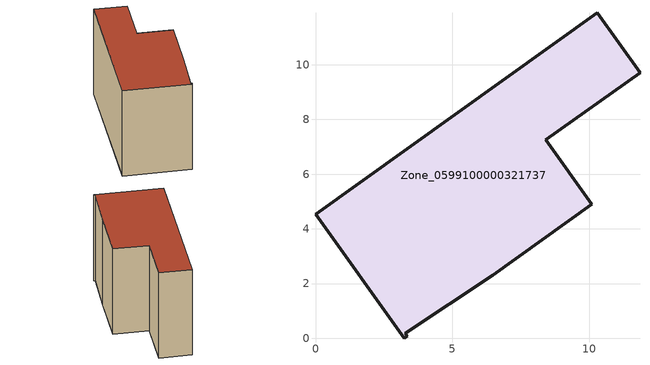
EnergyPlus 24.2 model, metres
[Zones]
Zone_0599100000321737
 floor ground (C_G): 6.49,2.31 3.29,0.18 3.36,0.07 3.25,0 0,4.54 10.29,11.9 11.86,9.71 8.42,7.25 10.1,4.9 z0
 wall outside (C_F): 11.86,9.71 10.29,11.9 0,4.54 3.25,0 3.36,0.07 3.29,0.18 6.49,2.31 10.1,4.9 8.42,7.25 11.86,9.71 z0:7.79
 roof outside (C_R): 3.25,0 3.36,0.07 3.29,0.18 6.49,2.31 10.1,4.9 8.42,7.25 11.86,9.71 10.29,11.9 0,4.54 z7.79
[BUILDING]
Pand.0599100000321737: North Axis=0; Terrain=City; Loads Convergence Tolerance Value=0.04; Temperature Convergence Tolerance Value=0.4; Solar Distribution=FullExterior; Maximum Number of Warmup Days=25; Minimum Number of Warmup Days=1
[Site:Location]
Rotterdam.The.Hague.AP_ZH_NLD Design_Conditions: Latitude=51.96; Longitude=4.45; Time Zone=1; Elevation=-4.5
[SITE:GROUNDTEMPERATURE:BUILDINGSURFACE]
18, 18, 18, 18, 18, 18, 18, 18, 18, 18, 18, 18
[MATERIAL] Thermal Absorptance=0.9; Solar Absorptance=0.7; Visible Absorptance=0.7
Name | Roughness | Thickness | Conductivity | Density | Specific Heat
G.TI.1975-1991 | MediumSmooth | 0.15 | 0.288461 | 540 | 1210
F.TI.1975-1991 | Rough | 0.3 | 0.230769 | 1920 | 840
R.TI.1975-1991 | MediumRough | 0.2 | 0.153846 | 1500 | 1000
[CONSTRUCTION]
C_G: G.TI.1975-1991
C_F: F.TI.1975-1991
C_R: R.TI.1975-1991
[ZONE]
Zone_0599100000321737: Type=1; Multiplier=1; Ceiling Height=Autocalculate; Volume=Autocalculate; Floor Area=autocalculate; Part of Total Floor Area=Yes
[ZONEINFILTRATION:DESIGNFLOWRATE]
Infil_Zone_0599100000321737: Zone or ZoneList or Space or SpaceList=Zone_0599100000321737; Schedule=AlwaysOn; Design Flow Rate Calculation Method=Flow/Area; Flow Rate per Floor Area=0.003; Constant Term Coefficient=1; Temperature Term Coefficient=0; Velocity Term Coefficient=0; Velocity Squared Term Coefficient=0
[HVACTEMPLATE:ZONE:IDEALLOADSAIRSYSTEM]
Zone_0599100000321737: Maximum Heating Supply Air Temperature=50; Minimum Cooling Supply Air Temperature=13; Maximum Heating Supply Air Humidity Ratio=0.0156; Minimum Cooling Supply Air Humidity Ratio=0.0077; Heating Limit=NoLimit; Cooling Limit=NoLimit; Dehumidification Control Type=ConstantSensibleHeatRatio; Cooling Sensible Heat Ratio=0.7; Dehumidification Setpoint=60; Humidification Control Type=None; Humidification Setpoint=30; Outdoor Air Method=None; Outdoor Air Flow Rate per Person=0.00944; Outdoor Air Flow Rate per Zone Floor Area=0; Outdoor Air Flow Rate per Zone=0; Demand Controlled Ventilation Type=None; Outdoor Air Economizer Type=NoEconomizer; Heat Recovery Type=None; Sensible Heat Recovery Effectiveness=0.7; Latent Heat Recovery Effectiveness=0.65
[ZONECONTROL:THERMOSTAT]
ThermostatControl_Zone_0599100000321737: Zone or ZoneList=Zone_0599100000321737; Control Type Schedule=DualSetpointControlType; Control 1=Thermostat_Zone_0599100000321737; Temperature Difference Between Cutout And Setpoint=0
[THERMOSTATSETPOINT:DUALSETPOINT]
Thermostat_Zone_0599100000321737: Heating Setpoint Temperature Schedule=HeatingSetpoint_Zone_0599100000321737; Cooling Setpoint Temperature Schedule=CoolingSetpoint_Zone_0599100000321737
[SCHEDULE:COMPACT]
HeatingSetpoint_Zone_0599100000321737: Through: 12/31, For: AllDays, Until: 24:00, 21
CoolingSetpoint_Zone_0599100000321737: Through: 12/31, For: AllDays, Until: 24:00, 24
DualSetpointControlType: Through: 12/31, For: AllDays, Until: 24:00, 4
AlwaysOn: Through: 12/31, For: AllDays, Until: 24:00, 1
